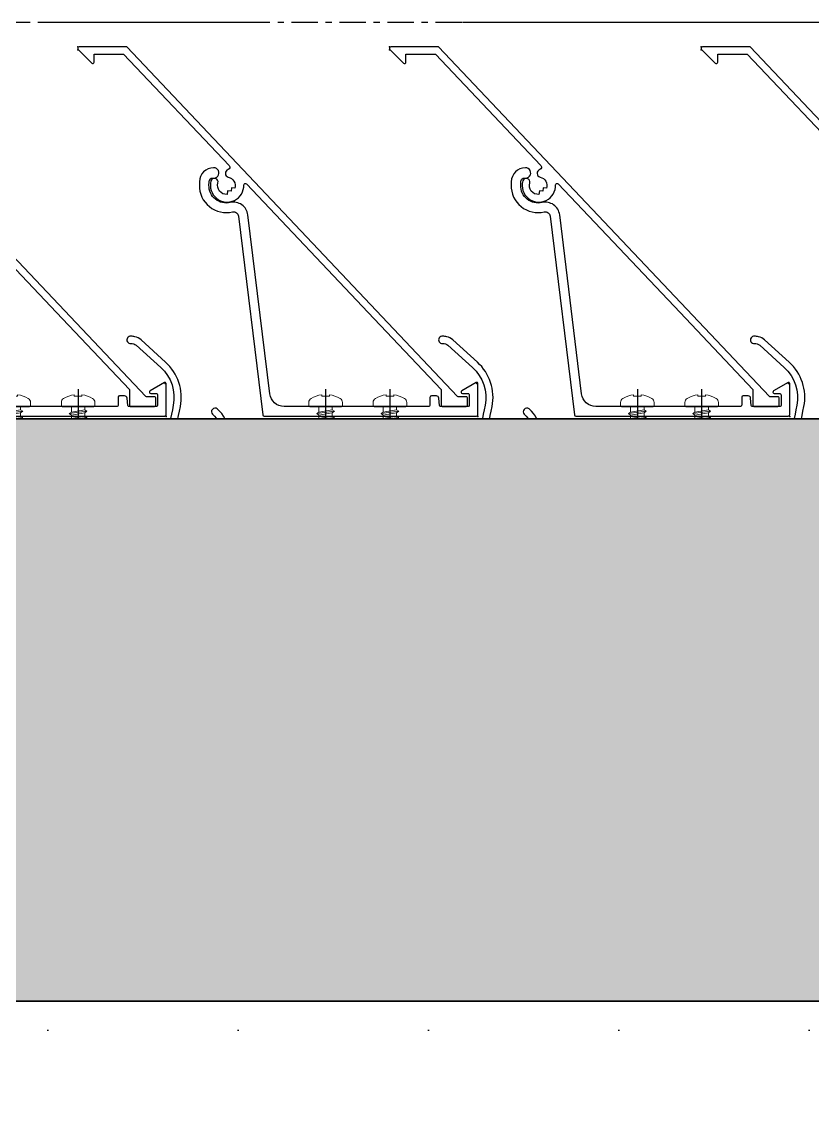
# Model space of a CAD drawing. Header units: millimetres. Extents: x -4391136 to -1798569, y -886572 to -291056.
# Drawn here: x -2451998.3 to -2451833.4, y -383440.3 to -383210.9 of the extents above; entities that cross this region are included whole.
import ezdxf
from ezdxf.enums import TextEntityAlignment as Align

# ---------------------------------------------------------------- set-up
doc = ezdxf.new("R2010")
doc.units = ezdxf.units.MM
doc.set_wipeout_variables(frame=1)
for name, pattern in [('CENTER', [50.800000000000004, 31.75, -6.35, 6.35, -6.35]), ('TA_GL_000.70000', [1.925, 0.7, -0.175, 0.175, -0.175, 0.7]), ('Xref-C-1-PP17-AR-2214-01-B$0$DPA_Grid _ Level 100', [10, 5.5, -1.6, 1.3, -1.6]), ('Xref-C-1-PP17-AR-2214-01-B$0$Hidden', [7.143800000000001, 4.7625, -2.3813])]:
    doc.linetypes.add(name, pattern=pattern)
doc.layers.add('000 - 0_HIDE_OBJ_FRAMING_DEF_DIMS', color=7, linetype='Continuous', plot=False)
doc.layers.add('010 - ASPG_EXTR_DEF_SUB', color=7, linetype='Continuous', plot=False)
for name, color, linetype in [('000 - 0_SYM_DWG_GRID-BUBBLE_MAIN_COLOR_1', 7, 'Continuous'), ('000 - 0_SYM_DWG_GRIDLINE_MAIN_COLOR_251', 7, 'Continuous'), ('000 - GRID', 7, 'CENTER'), ('010 - ASPG_ACCESSORIES_MAIN_COLOR_1', 7, 'Continuous'), ('010 - ASPG_EXTR_MAIN_COLOR_2', 7, 'Continuous'), ('010 - ASPG_FLASHING_HATCH_', 7, 'Continuous'), ('010 - ASPG_FLASHING_MAIN_COLOR_2', 7, 'Continuous'), ('010 - ASPG_FLASHING_MAIN_COLOR_4', 7, 'Continuous'), ('010 - ASPG_FLASHING_WIPEOUT_', 7, 'Continuous'), ('010 - ASPG_FRAMING_MAIN_COLOR_1', 7, 'Continuous'), ('010 - ASPG_FRAMING_MAIN_COLOR_2', 7, 'Continuous'), ('010 - ASPG_FRAMING_SUB_COLOR_2', 7, 'Continuous'), ('010 - ASPG_FRAMING_WIPEOUT_', 7, 'Continuous'), ('_PP-Dim', 7, 'Continuous'), ('BOLT & SCREW', 7, 'Continuous'), ('Center Line', 7, 'CENTER'), ('Xref-C-1-PP17-AR-2214-01-B$0$A-DETL-MBND', 7, 'Xref-C-1-PP17-AR-2214-01-B$0$Hidden')]:
    doc.layers.add(name, color=color, linetype=linetype)
doc.layers.add('12-GRID', color=7, linetype='CENTER', lineweight=13)
doc.layers.add('SCREW', color=7, linetype='Continuous', lineweight=5)
doc.styles.add('Arial', font='arial.ttf', dxfattribs={"height": 1500})
doc.styles.add('TA', font='', dxfattribs={"height": 4.5})
doc.styles.get('TA').set_extended_font_data('Cordia New')

# ---------------------------------------------------------------- blocks, each defined once
blk = doc.blocks.new('*U1277')
at = {"layer": '000 - 0_SYM_DWG_GRIDLINE_MAIN_COLOR_251', "color": 7, "linetype": 'ByBlock', "ltscale": 5}
blk.add_line((29.9999999999998, 0), (-560.4999999999969, 6.311186212045594e-14), dxfattribs=at)
at = {"color": 7, "style": 'TA', "flags": 1}
blk.add_attdef('LOCATION', (5.999999999999999, -6.000000000000001), '', height=4.5, rotation=270, dxfattribs=at)
at = {"layer": '000 - 0_SYM_DWG_GRID-BUBBLE_MAIN_COLOR_1', "color": 7, "style": 'Arial'}
blk.add_attdef('GRID-HEAD', text='', height=4.000000000000002, rotation=179.9999999999913, dxfattribs=at).set_placement((73.74999998541176, -3.552713678800501e-15), align=Align.MIDDLE_CENTER)
blk = doc.blocks.new('W-1-PP17-ENT2_REV00_20260526-152343_LOPF_MAIN_DIMS')
at = {"layer": '000 - GRID', "color": 7, "linetype": 'TA_GL_000.70000', "xscale": 50.00000000000036, "yscale": 50.00000000000036, "zscale": 50.00000000000036, "rotation": 180}
blk.add_blockref('*U1277', (-26525, 5.820766091346741e-11), dxfattribs=at)
blk = doc.blocks.new('W-1-PP17-ENT2_REV00_20260526-152612_EX_LOPF-1')
at = {"layer": '000 - 0_HIDE_OBJ_FRAMING_DEF_DIMS', "color": 7, "linetype": 'Xref-C-1-PP17-AR-2214-01-B$0$DPA_Grid _ Level 100'}
blk.add_line((-29475.61840735516, 4.074536263942719e-10), (7016.002662105951, 4.074536263942719e-10), dxfattribs=at)
at = {"layer": 'Xref-C-1-PP17-AR-2214-01-B$0$A-DETL-MBND', "color": 7}
blk.add_line((-13434.99999984959, -199.9999999986612), (970.0000017015263, -199.9999999986612), dxfattribs=at)
blk = doc.blocks.new('PZG35-9D5')
at = {"layer": 'Center Line', "color": 7}
blk.add_line((1.4210854715202e-14, 3.733653355866409), (1.4210854715202e-14, -10.53404386090006), dxfattribs=at)
at = {"layer": 'SCREW', "color": 7}
for p, q in [((-1.399999999999963, 2.842170943040401e-14), (-1.399999999999963, -1.090192378864657)), ((1.399999999999991, 0), (1.399999999999991, -0.5901923788647139)), ((-1.850000000000009, -1.399999999999977), (1.850000000000037, -0.8999999999999773)), ((-1.850000000000009, -1.399999999999977), (-1.399999999999963, -1.090192378864685)), ((-1.850000000000009, -1.399999999999977), (-1.399999999999963, -1.709807621135297)), ((-1.850000000000009, -2.699999999999989), (1.850000000000037, -2.199999999999989)), ((-1.399999999999963, -1.090192378864685), (1.399999999999991, -0.5901923788646855)), ((-1.399999999999963, -1.709807621135297), (1.399999999999991, -1.209807621135297)), ((-1.399999999999963, -1.709807621135269), (-1.399999999999963, -2.390192378864697)), ((-1.399999999999963, -2.390192378864697), (1.399999999999991, -1.890192378864697)), ((1.850000000000037, -0.8999999999999773), (1.399999999999991, -0.5901923788646855)), ((1.850000000000037, -0.8999999999999773), (1.399999999999991, -1.209807621135297)), ((1.399999999999991, -1.209807621135269), (1.399999999999991, -1.890192378864725)), ((1.850000000000037, -2.199999999999989), (1.399999999999991, -1.890192378864697)), ((1.850000000000037, -2.199999999999989), (1.399999999999991, -2.509807621135309)), ((-1.850000000000009, -2.699999999999989), (-1.399999999999963, -2.390192378864697)), ((-1.850000000000009, -2.699999999999989), (-1.399999999999963, -3.009807621135309)), ((-1.850000000000009, -4), (-1.399999999999963, -3.690192378864708)), ((-1.850000000000009, -4), (-0.9911470940920566, -3.883938796498938)), ((-1.850000000000009, -4), (-1.399999999999963, -4.30980762113532)), ((-1.399999999999963, -3.009807621135309), (1.399999999999991, -2.509807621135309)), ((-1.399999999999963, -3.009807621135309), (-1.399999999999963, -3.690192378864708)), ((-1.399999999999963, -3.690192378864708), (-0.8446989986695002, -3.591031485769975)), ((-1.399999999999963, -4.30980762113532), (-1.184865735341859, -4.271390788160659)), ((-1.399999999999963, -4.309807621135349), (-1.399999999999963, -8.099999999999966)), ((0.5619885887190463, -3.339837273736322), (1.399999999999991, -3.190192378864708)), ((0.7141825614195483, -3.653488843051434), (1.850000000000037, -3.5)), ((0.7141825614195483, -3.932275020881832), (1.399999999999991, -3.80980762113532)), ((0.7141825614195483, -4.612659778611231), (1.399999999999991, -4.49019237886472)), ((1.399999999999991, -2.50980762113528), (1.399999999999991, -3.190192378864708)), ((1.850000000000037, -3.5), (1.399999999999991, -3.190192378864708)), ((1.850000000000037, -3.5), (1.399999999999991, -3.80980762113532)), ((1.399999999999991, -3.809807621135349), (1.399999999999991, -4.490192378864691)), ((1.850000000000037, -4.800000000000011), (1.399999999999991, -4.49019237886472)), ((0.7141825614195483, -4.953488843051389), (1.850000000000037, -4.800000000000011)), ((0.7141825614195483, -5.232275020881843), (1.399999999999991, -5.109807621135332)), ((1.850000000000037, -4.800000000000011), (1.399999999999991, -5.109807621135332)), ((1.399999999999991, -5.109807621135332), (1.399999999999991, -8.099999999999966)), ((1.4210854715202e-14, -9.5), (-1.399999999999963, -8.099999999999966)), ((1.4210854715202e-14, -9.5), (1.399999999999991, -8.099999999999966))]:
    blk.add_line(p, q, dxfattribs=at)
blk.add_lwpolyline([(1.4210854715202e-14, -9.5), (0.7141825614195483, -5.232275020881843), (0.7141825614195483, -3.600899293750615, 0.4176573264866609), (0.4106596181599826, -3.300919979679151, 0.1081021898226624), (-0.8446989986694433, -3.591031485769975), (-1.399999999999991, -4.701675652739141)], format="xyb", dxfattribs=at)
blk = doc.blocks.new('*U3396')
at = {"layer": 'SCREW', "color": 7}
blk.add_lwpolyline([(3.026373332565058, 1.780836269555209, 0.09905967801670053), (0.7999999999999687, 2.546427498927414), (0.7999999999999687, 2.274284095813357), (-0.800000000000054, 2.274284095813357), (-0.800000000000054, 2.546427498927414, 0.09905967801670058), (-3.026373332565143, 1.780836269555209, 0.2665876613401604), (-3.500000000000043, 0.9556546004010897), (-3.500000000000043, 0.1999999999999886, 0.4142135623730938), (-3.300000000000054, 0), (3.299999999999997, 0, 0.4142135623731049), (3.499999999999986, 0.1999999999999886), (3.499999999999957, 0.9556546004010897, 0.2665876613401604)], format="xyb", close=True, dxfattribs=at)
blk.add_blockref('PZG35-9D5', (-1.4210854715202e-14, 0), dxfattribs=at)
blk = doc.blocks.new('*U3399')
at = {"color": 7}
blk.add_point((0, 0), dxfattribs=at)
at = {"layer": '010 - ASPG_ACCESSORIES_MAIN_COLOR_1', "color": 7}
blk.add_lwpolyline([(-39.69999999902211, -0.5999999995172398, 0.4142135623731156), (-39.99999999883585, -0.8999999995638059), (-39.99999999883585, -7.366962144914214, 0.5773502691897371), (-39.65044321701862, -7.568778847059366), (-36.64260295056738, -5.832201459393036, 0.7673269879794871), (-36.78520590183325, -5.299999999645297), (-37.89999999874271, -5.299999999645297, -0.4142135623735732), (-38.19999999902211, -4.999999999656938), (-38.19999999902211, -2.799999999587089, -0.4142135623730951), (-37.99999999883585, -2.59999999951724), (-32.18326623388566, -2.59999999951724, -0.3888787318530097), (-31.98402729420923, -2.782568851142787), (-31.8474567013327, -4.343577870872468, 0.3888787318530089), (-31.34935935237445, -4.799999999528882), (-30.29999999911524, -4.799999999528882, 0.4142135623732408), (-29.99999999883585, -4.499999999540523), (-29.99999999883585, -2.899999999505599, -0.4142135623731785), (-29.69999999902211, -2.59999999951724), (0.4107479506637901, -2.59999999951724, -0.3789692262628873), (3.38851808081381, -5.235465979035143), (7.952927200356498, -42.5207682372482, 0.4465929586642906), (11.6177961837966, -45.07649022702281, -0.4898018444424612), (16.07846395508386, -48.68238816667036), (16.06490363762714, -49.36225294566866, -0.1824796859550777), (15.80227640201338, -50.01801436272836, -0.2679491924113072), (15.32539491611533, -50.16829426406803, 1.122114645179816), (15.09990952932276, -52.3421093734276, 0.4050039718497206), (18.0645059288945, -49.40213623346681), (18.07806624681689, -48.72227145435209, 0.4898054953707174), (11.15966573380865, -43.12966807454978, -0.4465970485362636), (9.938031048281118, -42.27776159492242), (4.866356541635469, -0.8481197821154633, 0.3641755342157969), (4.570876519894227, -0.5999999995172398)], format="xyb", close=True, dxfattribs=at)
at = {"layer": '010 - ASPG_EXTR_DEF_SUB', "color": 7}
for p in [(-39.99999999883585, -0.4999999995172402), (43.44495566345738, -76.89999999944341), (43.44495566345738, -77.49999999954052)]:
    blk.add_point(p, dxfattribs=at)
at = {"layer": '010 - ASPG_EXTR_MAIN_COLOR_2', "color": 7}
blk.add_lwpolyline([(11.37409105408005, -48.15170148877115), (11.47245816211216, -47.43577758665815), (12.17779493960552, -47.55667202338264), (12.29266474000178, -46.78670596401826, -0.5355375090189683), (14.1918134491425, -49.16870282323253, 0.9915718169393263), (15.66379558271728, -49.57599316951273, 1.157025413028558), (8.792231505503878, -48.77291728999153, -0.6885576205791355), (8.274611146422103, -48.98797988444021), (-17.14292736421339, -22.16859813180672), (-32.34153279638849, -6.131750148785431), (-32.34153279638849, -2.899999981694054, 0.4143115081626392), (-32.64163311407901, -2.59999999951724), (-37.54163311352022, -2.59999999951724, 0.4141156188887998), (-37.84153278893791, -2.899999981635847), (-37.84153278893791, -4.299999988411218, 0.4142135623731781), (-37.54153279098682, -4.599999986478724), (-35.98884801496752, -4.599999986478724, -0.205894629290155), (-35.77110154624097, -4.693635078269653), (33.22969053988345, -77.49999999954052), (43.14495566324331, -77.49999999954052, 0.6681786376628355), (43.35708769806661, -76.98786796536915), (40.5215537941549, -74.1523340573247, 0.6681786381757795), (40.00942175951786, -74.36446609156592), (40.00942175951786, -75.99999999802712), (33.87471885257401, -75.99999999802712), (11.86384030175395, -52.7751643466243, -0.5583539238224016), (12.08261241135187, -51.95244935475676, 0.7662751832817146), (12.03674733010121, -50.39291741001107, -0.4385828234445206), (10.70630855322815, -48.05207626283555)], format="xyb", close=True, dxfattribs=at)
at = {"layer": 'SCREW', "color": 7, "rotation": 180}
for p in [(-21.64901723782532, -2.499999999924694), (-8.237076249206439, -2.499999999924694)]:
    blk.add_blockref('*U3396', p, dxfattribs=at)
blk = doc.blocks.new('*U2778')
at = {"color": 7}
blk.add_wipeout([(1380.0000000029763, 4.000000001456783), (60.00000000297587, 4.000000000000455), (60.00000000297587, 69.30000000000018), (1380.0000000029763, 69.30000000145697)], dxfattribs=at).dxf.layer = '010 - ASPG_FRAMING_WIPEOUT_'
at = {"layer": '010 - ASPG_FRAMING_MAIN_COLOR_2', "color": 7}
blk.add_lwpolyline([(1350.00000000414, 69.3000000014566), (90.00000000181171, 69.3), (90.00000000181171, 6), (1350.00000000414, 6.000000001456584)], close=True, dxfattribs=at)
at = {"layer": '010 - ASPG_FRAMING_SUB_COLOR_2', "color": 7}
for points in [[(1380.000000002976, 4.000000001456584), (60.00000000297587, 4), (60.00000000297587, 69.3), (1380.000000002976, 69.3000000014566)], [(60.00000000297587, 2.000000000715772), (60.00000000297587, 4), (1380.000000002976, 4.000000001456584), (1380.000000002976, 2.000000002172357)]]:
    blk.add_lwpolyline(points, close=True, dxfattribs=at)
at = {"color": 7, "xscale": -1, "rotation": 180}
for p in [(221.7703094601166, 69.3), (286.7703094601166, 69.3), (351.7703094601166, 69.3), (416.7703094601166, 69.3)]:
    blk.add_blockref('*U3399', p, dxfattribs=at)
blk = doc.blocks.new('*U1988')
at = {"color": 7}
blk.add_wipeout([(-1491.052723732777, 0), (1488.9472762672228, 0), (1488.9472762672228, 119.92499999998836), (-1491.052723732777, 119.92499999998836)], dxfattribs=at).dxf.layer = '010 - ASPG_FRAMING_WIPEOUT_'
at = {"layer": '010 - ASPG_FRAMING_MAIN_COLOR_1', "color": 7}
for p, q in [((-1491.052723732777, 10.38499999998021), (1488.947276267223, 10.38499999998021)), ((-1491.052723732733, 5.309999999997672), (1488.947276267223, 5.309999999997672)), ((-1491.052723732748, 0), (1488.947276267223, 0))]:
    blk.add_line(p, q, dxfattribs=at)
blk = doc.blocks.new('W-1-PP17-ENT2_REV00_20260528-225335_ASPG_UPPF')
at = {"color": 7, "xscale": -1}
blk.add_blockref('*U2778', (-4435, -152.0000000032596), dxfattribs=at)
at = {"color": 7, "rotation": 180}
blk.add_blockref('*U1988', (-4439, -200.0000000032596), dxfattribs=at)
blk = doc.blocks.new('*U3395')
at = {"layer": '12-GRID', "color": 7, "linetype": 'CENTER'}
for p, q in [((5.684341886080801e-14, -6.200000000000029), (5.684341886080801e-14, 2.200000000000029)), ((-4.199999999999973, -2), (4.200000000000085, -2))]:
    blk.add_line(p, q, dxfattribs=at)
at = {"layer": 'BOLT & SCREW', "color": 7}
for p, q in [((-0.553537628269381, -1.771128018217196), (-1.767499999999847, -1.558125000000442)), ((-0.553537628269381, -2.228871981782805), (-1.767500000000483, -2.441875000000354)), ((-0.4577439635652332, -1.771128018217196), (-0.8837500000000146, -1.558125000000442)), ((-0.4577439635652332, -2.228871981782805), (-0.8837500000000146, -2.441875000000354)), ((-0.2288719817826677, -1.446462371730204), (-0.4418749999998197, -0.2325000000002947)), ((-0.2288719817826677, -1.542256036434869), (-0.4418749999998197, -1.116250000000048)), ((0.2288719817822642, -1.446462371730562), (0.4418749999996946, -0.2324999999999764)), ((0.2288719817822642, -1.542256036434869), (0.4418749999996946, -1.116250000000048)), ((0.4577439635647103, -1.771128018217196), (0.8837499999994917, -1.558125000000442)), ((0.4577439635647103, -2.228871981782805), (0.8837500000001283, -2.441874999999877)), ((0.5535376282692559, -1.771128018217196), (1.767500000000001, -1.558125000000124)), ((0.5535376282692559, -2.228871981782805), (1.767500000000001, -2.441874999999877)), ((-0.2288719817826677, -2.457743963565131), (-0.4418749999998197, -2.883750000000271)), ((-0.2288719817821107, -2.553537628269438), (-0.4418749999998197, -3.767500000000023)), ((0.4418749999996946, -2.883750000000271), (0.2288719817829008, -2.457743963565131)), ((0.2288719817829008, -2.553537628269438), (0.4418749999999732, -3.767500000000023))]:
    blk.add_line(p, q, dxfattribs=at)
for points in [[(-1.767500000000006, -1.558125000000442), (-0.8837500000001342, -1.558125000000442, 0.4142135623730394), (-0.4418749999998197, -1.116250000000048), (-0.4418749999998197, -0.2325000000002947), (0.4418749999996946, -0.2324999999999764), (0.4418749999996946, -1.116250000000048, 0.4142135623731505), (0.8837500000000089, -1.558125000000442), (1.76750000000012, -1.558125000000124), (1.76750000000012, -2.441874999999877), (0.8837500000000089, -2.441874999999877, 0.414213562373095), (0.4418749999996946, -2.883750000000271), (0.4418749999999732, -3.767500000000023), (-0.4418749999998197, -3.767500000000023), (-0.4418749999998197, -2.883750000000271, 0.4142135623730397), (-0.8837500000001342, -2.441875000000354), (-1.767500000000483, -2.441875000000354)], [(0.2288719817829008, -2.457743963565131, -0.414213562373095), (0.4577439635645909, -2.228871981782805), (0.5535376282692559, -2.228871981782805), (0.5535376282692559, -1.771128018217196), (0.4577439635645909, -1.771128018217196, -0.4142135623730951), (0.228871981782105, -1.542256036434869), (0.228871981782105, -1.446462371730562), (-0.2288719817826677, -1.446462371730204), (-0.2288719817826677, -1.542256036434869, -0.4142135623730951), (-0.4577439635649944, -1.771128018217196), (-0.553537628269381, -1.771128018217196), (-0.553537628269381, -2.228871981782805), (-0.4577439635649944, -2.228871981782805, -0.4142135623730951), (-0.2288719817826677, -2.457743963565131), (-0.2288719817822698, -2.553537628269438), (0.2288719817829008, -2.553537628269438)]]:
    blk.add_lwpolyline(points, format="xyb", close=True, dxfattribs=at)
blk.add_circle((5.684341886080801e-14, -2), 3.5, dxfattribs=at)
blk = doc.blocks.new('*U3047')
at = {"layer": '010 - ASPG_EXTR_DEF_SUB', "color": 7}
for p in [(130, -2.503952600818593e-11), (195, -3.75592890122789e-11), (260, -5.007905201637186e-11)]:
    blk.add_point(p, dxfattribs=at)
at = {"layer": '010 - ASPG_EXTR_MAIN_COLOR_2', "color": 7}
for points in [[(119.803354519885, 14.29476617483712, -0.01499848524836865), (126.9205648060888, 21.4545541918819, -0.7383485292466446), (129.917139344383, 19.76412730312265, 0.004917316774645771), (126.8066999851726, 4.803864106394457, 0.2636109069979271), (129.8802099335007, -4.460317215034166), (134.9957336951047, -9.084236264894145, 0.1258843890439943), (136.2677612504922, -9.753782964220164, 0.04427494949630078), (137.0895440597087, -9.866966023018477, 1.107654826573523), (137.1254592109472, -8.33180570156722, -0.2155958426847688), (136.0232266592793, -7.991025416904023), (130.8860520706512, -3.347536196258744, -0.2636109069978752), (128.2782254475169, 4.512981288575673, -0.004854851929905817), (131.34138361644, 19.25507699998386, 0.2339601468136614), (130.8154424866661, 21.95487343820102, -0.2408104543272742), (130.7103134100325, 24.90310810684284, -0.1041570884704408), (130.7846048693173, 25.00194829816289), (132.99301963998, 26.93374890860693, -0.2290212912668875), (135.7006792640314, 26.88725557024415, -0.3817208427142056), (140.2736195935868, 9.069098417563936, 0.9773819303748196), (141.6203112956136, 8.407760736391054, 0.3611050424324235), (137.4081621826626, 27.50327562555728, -0.4961260631527202), (137.4429225292988, 30.68812541742633, 0.003188108562510474), (139.0558096300811, 31.90200527417298, -0.00282652430436861), (140.561955856625, 33.06505110461555, 0.07704788012868193), (173.7415275620297, 68.43644483827345, -0.2476739044870795), (173.9891886156984, 68.56714037139724), (175.9840893819928, 68.56714037139724, -0.04413111325910057), (176.4728248161264, 68.50458020231278, -0.1258462906385483), (178.9636769010685, 67.20642238200932, -0.09885145914925667), (179.8173400671221, 66.03380806537868, -0.2058282691334744), (179.7936664214358, 61.20460651119762, -0.1151163694662807), (176.3683241284452, 57.18072180575516, 0.822373071447778), (177.4550462905318, 56.10392398634983, 0.109184526549196), (181.1486009340733, 60.55948756888799, 0.2083234795678962), (181.1894268463366, 66.64026457505358, 0.1005277992320483), (179.9723091390915, 68.31671042179048, 0.1451157280627245), (176.2923091310076, 70.06714037145545), (160.7587749278173, 70.06714037145545, 0.4336592857269459), (160.4594267569482, 69.74737493510881), (160.8413778650574, 63.96271307501999, 0.0820690263538202), (160.8636512933299, 63.86745857031607, 0.7206537881255028), (162.3290865048766, 63.97254170038329, 0.07922428198988747), (162.3377835312858, 64.06661670524451), (162.0687732263468, 68.1407864563266, -0.4336592857264138), (162.4679041211493, 68.56714037139724), (170.8611929877661, 68.56714037145545, -0.6073848710044985), (171.3521102210507, 67.62217621322313, -0.04582868044492008), (152.7838222887367, 45.76076047364447, -0.5604921351226578), (152.2875053561293, 45.88571992129843, 0.3178599151680848), (149.2119114198722, 48.23749049523437, 0.9532878111822051), (149.0820726789534, 46.71593409564636, -2.423003988231831), (147.2580695222132, 44.89173717544006, 0.9523147976297285), (145.7363446820527, 44.76348824843123, 0.3008214087947553), (147.8898747372441, 41.75529025440161, -0.5604921351218277), (147.9835184067488, 41.25212405503086, -0.01942473842078824), (138.6239250916988, 33.46052617053326, -0.5525007933269362), (138.1474985848181, 33.63667257983295, 0.3444609008774969), (134.9894988052547, 36.29767865993605, 0.9520149233436535), (134.8615776561201, 34.77593409564403, -2.42318646531747), (133.0375749985687, 32.95193143774347, 0.9520149233867892), (131.5158304339275, 32.82401028889987, 0.2853998218446234), (133.4930240777321, 29.88851448274042, -0.5533776808031501), (133.5629085102119, 29.3849656625284, 0.03067395406819984), (118.4630128806457, 15.05729964553436, 0.4171002255848137)], [(301.3521102210507, 67.62217621319809, -0.04582868044492008), (282.7838222887367, 45.76076047361943, -0.5604921351226578), (282.2875053561293, 45.88571992127339, 0.3178599151680848), (279.2119114198722, 48.23749049520933, 0.9532878111822051), (279.0820726789534, 46.71593409562132, -2.423003988231831), (277.2580695222132, 44.89173717541502, 0.9523147976297285), (275.7363446820527, 44.76348824840619, 0.3008214087947553), (277.8898747372441, 41.75529025437658, -0.5604921351218277), (277.9835184067488, 41.25212405500582, -0.01942473842078824), (268.6239250916988, 33.46052617050822, -0.5525007933269362), (268.1474985848181, 33.63667257980791, 0.3444609008774969), (264.9894988052547, 36.29767865991101, 0.9520149233436535), (264.8615776561201, 34.77593409561899, -2.42318646531747), (263.0375749985687, 32.95193143771843, 0.9520149233867892), (261.5158304339275, 32.82401028887483, 0.2853998218446234), (263.4930240777321, 29.88851448271538, -0.5533776808031501), (263.5629085102119, 29.38496566250336, 0.03067395406819984), (248.4630128806457, 15.05729964550932, 0.4171002255848137), (249.114368729759, 5.272964205135338, 0.9355530918984264), (250.0966641549021, 6.406584819670513, -0.4344100119147308), (249.803354519885, 14.29476617481208, -0.01499848524836865), (256.9205648060888, 21.45455419185686, -0.7383485292466446), (259.917139344383, 19.76412730309761, 0.004917316774645771), (256.8066999851726, 4.803864106369417, 0.2636109069979271), (259.8802099335007, -4.460317215059206), (264.9957336951047, -9.084236264919184, 0.1258843890439943), (266.2677612504922, -9.753782964245204, 0.04427494949630078), (267.0895440597087, -9.866966023043517, 1.107654826573523), (267.1254592109472, -8.331805701592259, -0.2155958426847688), (266.0232266592793, -7.991025416929062), (260.8860520706512, -3.347536196283784, -0.2636109069978752), (258.2782254475169, 4.512981288550634, -0.004854851929905817), (261.34138361644, 19.25507699995882, 0.2339601468136614), (260.8154424866661, 21.95487343817598, -0.2408104543272742), (260.7103134100325, 24.9031081068178, -0.1041570884704408), (260.7846048693173, 25.00194829813785), (262.99301963998, 26.93374890858189, -0.2290212912668875), (265.7006792640314, 26.88725557021911, -0.3817208427142056), (270.2736195935868, 9.069098417538896, 0.9773819303748196), (271.6203112956136, 8.407760736366015, 0.3611050424324235), (267.4081621826626, 27.50327562553224, -0.4961260631527202), (267.4429225292988, 30.6881254174013, 0.003188108562510474), (269.0558096300811, 31.90200527414794, -0.00282652430436861), (270.561955856625, 33.06505110459051, 0.07704788012868193), (303.7415275620297, 68.4364448382484, -0.2476739044870795)]]:
    blk.add_lwpolyline(points, format="xyb", dxfattribs=at)
blk.add_lwpolyline([(225.7587749278173, 70.06714037144293, 0.4336592857269459), (225.4594267569482, 69.74737493509629), (225.8413778650574, 63.96271307500747, 0.0820690263538202), (225.8636512933299, 63.86745857030355, 0.7206537881255028), (227.3290865048766, 63.97254170037077, 0.07922428198988747), (227.3377835312858, 64.066616705232), (227.0687732263468, 68.14078645631407, -0.4336592857264138), (227.4679041211493, 68.56714037138472), (235.8611929877661, 68.56714037144293, -0.6073848710044985), (236.3521102210507, 67.62217621321061, -0.04582868044492008), (217.7838222887367, 45.76076047363195, -0.5604921351226578), (217.2875053561293, 45.88571992128591, 0.3178599151680848), (214.2119114198722, 48.23749049522185, 0.9532878111822051), (214.0820726789534, 46.71593409563384, -2.423003988231831), (212.2580695222132, 44.89173717542754, 0.9523147976297285), (210.7363446820527, 44.76348824841871, 0.3008214087947553), (212.8898747372441, 41.7552902543891, -0.5604921351218277), (212.9835184067488, 41.25212405501834, -0.01942473842078824), (203.6239250916988, 33.46052617052074, -0.5525007933269362), (203.1474985848181, 33.63667257982043, 0.3444609008774969), (199.9894988052547, 36.29767865992353, 0.9520149233436535), (199.8615776561201, 34.77593409563151, -2.42318646531747), (198.0375749985687, 32.95193143773095, 0.9520149233867892), (196.5158304339275, 32.82401028888735, 0.2853998218446234), (198.4930240777321, 29.8885144827279, -0.5533776808031501), (198.5629085102119, 29.38496566251588, 0.03067395406819984), (183.4630128806457, 15.05729964552184, 0.4171002255848137), (184.114368729759, 5.272964205147858, 0.9355530918984264), (185.0966641549021, 6.406584819683033, -0.4344100119147308), (184.803354519885, 14.2947661748246, -0.01499848524836865), (191.9205648060888, 21.45455419186938, -0.7383485292466446), (194.917139344383, 19.76412730311013, 0.004917316774645771), (191.8066999851726, 4.803864106381937, 0.2636109069979271), (194.8802099335007, -4.460317215046686), (199.9957336951047, -9.084236264906664, 0.1258843890439943), (201.2677612504922, -9.753782964232684, 0.04427494949630078), (202.0895440597087, -9.866966023030997, 1.107654826573523), (202.1254592109472, -8.33180570157974, -0.2155958426847688), (201.0232266592793, -7.991025416916543), (195.8860520706512, -3.347536196271264, -0.2636109069978752), (193.2782254475169, 4.512981288563154, -0.004854851929905817), (196.34138361644, 19.25507699997134, 0.2339601468136614), (195.8154424866661, 21.9548734381885, -0.2408104543272742), (195.7103134100325, 24.90310810683032, -0.1041570884704408), (195.7846048693173, 25.00194829815037), (197.99301963998, 26.93374890859441, -0.2290212912668875), (200.7006792640314, 26.88725557023163, -0.3817208427142056), (205.2736195935868, 9.069098417551416, 0.9773819303748196), (206.6203112956136, 8.407760736378535, 0.3611050424324235), (202.4081621826626, 27.50327562554476, -0.4961260631527202), (202.4429225292988, 30.68812541741381, 0.003188108562510474), (204.0558096300811, 31.90200527416046, -0.00282652430436861), (205.561955856625, 33.06505110460303, 0.07704788012868193), (238.7415275620297, 68.43644483826093, -0.2476739044870795), (238.9891886156984, 68.56714037138472), (240.9840893819928, 68.56714037138472, -0.04413111325910057), (241.4728248161264, 68.50458020230026, -0.1258462906385483), (243.9636769010685, 67.2064223819968, -0.09885145914925667), (244.8173400671221, 66.03380806536616, -0.2058282691334744), (244.7936664214358, 61.2046065111851, -0.1151163694662807), (241.3683241284452, 57.18072180574264, 0.822373071447778), (242.4550462905318, 56.10392398633731, 0.109184526549196), (246.1486009340733, 60.55948756887547, 0.2083234795678962), (246.1894268463366, 66.64026457504106, 0.1005277992320483), (244.9723091390915, 68.31671042177796, 0.1451157280627245), (241.2923091310076, 70.06714037144293)], format="xyb", close=True, dxfattribs=at)
at = {"color": 7, "rotation": 179.999999999989}
for p in [(149.0868637450039, 42.88714037140423), (214.0868637450039, 42.88714037139171), (279.0868637450039, 42.88714037137919), (134.8663687226363, 30.9471403714019), (199.8663687226363, 30.94714037138938), (264.8663687226363, 30.94714037137686)]:
    blk.add_blockref('*U3395', p, dxfattribs=at)
blk = doc.blocks.new('*U3469')
at = {"color": 7}
blk.add_wipeout([(0, -52.000000000100044), (2999.9999996952783, -52.000000000100044), (2999.9999996952783, -298.0000000000382), (0, -298.0000000000382)], dxfattribs=at).dxf.layer = '010 - ASPG_FLASHING_WIPEOUT_'
at = {"layer": '010 - ASPG_FLASHING_HATCH_'}
h = blk.add_hatch(dxfattribs=at)
h.set_pattern_fill('DOTS', scale=0.5)
h.set_pattern_definition([(0, (0, 0), (19.84375, 39.6875), [0, -39.6875])])
h.paths.add_polyline_path([(0, -52), (2999.999999695458, -52), (2999.999999695458, -298.0000000000582), (1.094595811626965e-16, -298.0000000000582)])
at = {"layer": '010 - ASPG_FLASHING_MAIN_COLOR_2', "color": 7}
blk.add_lwpolyline([(0, -52), (2999.999999695458, -52), (2999.999999695458, -298.0000000000582), (1.094595811626965e-16, -298.0000000000582)], close=True, dxfattribs=at)
at = {"color": 7}
blk.add_wipeout([(0, 69.29999999994834), (2999.9999996952783, 69.29999999994834), (2999.9999996952783, -51.99999999999727), (0, -51.99999999999727)], dxfattribs=at).dxf.layer = '010 - ASPG_FLASHING_WIPEOUT_'
at = {"layer": '010 - ASPG_FLASHING_HATCH_'}
h = blk.add_hatch(dxfattribs=at)
h.set_pattern_fill('DOTS', scale=0.1)
h.set_pattern_definition([(0, (0, 0), (3.96875, 7.9375), [0, -7.9375])])
h.paths.add_polyline_path([(-2.8421709430404e-14, 69.29999999999998), (2999.999999695458, 69.29999999999998), (2999.999999695458, -52.00000000000001), (3.155443620884047e-30, -52.00000000000001)])
at = {"layer": '010 - ASPG_FLASHING_MAIN_COLOR_4', "color": 7}
blk.add_lwpolyline([(-2.8421709430404e-14, 69.29999999999998), (2999.999999695458, 69.29999999999998), (2999.999999695458, -52.00000000000001), (3.155443620884047e-30, -52.00000000000001)], close=True, dxfattribs=at)

msp = doc.modelspace()

# ---------------------------------------------------------------- block references
at = {"layer": '_PP-Dim', "color": 7}
msp.add_blockref('W-1-PP17-ENT2_REV00_20260526-152343_LOPF_MAIN_DIMS', (-2447156.514610203, -383210.8748381315), dxfattribs=at)

# ---------------------------------------------------------------- next in the draw order: block references
at = {"color": 7}
msp.add_blockref('W-1-PP17-ENT2_REV00_20260528-225335_ASPG_UPPF', (-2447156.514610203, -383210.8748381315), dxfattribs=at)

# ---------------------------------------------------------------- next in the draw order: block references
at = {"color": 7, "rotation": 180}
msp.add_blockref('*U3047', (-2451708.51795752, -383286.2078759898), dxfattribs=at)

# ---------------------------------------------------------------- next in the draw order: block references
at = {"layer": '_PP-Dim', "color": 7}
msp.add_blockref('W-1-PP17-ENT2_REV00_20260526-152612_EX_LOPF-1', (-2447156.514610203, -383210.8748381315), dxfattribs=at)

# ---------------------------------------------------------------- next in the draw order: block references
at = {"color": 7}
msp.add_blockref('*U3469', (-2453090.964855656, -383362.8748381348), dxfattribs=at)

doc.saveas('drawing.dxf')
